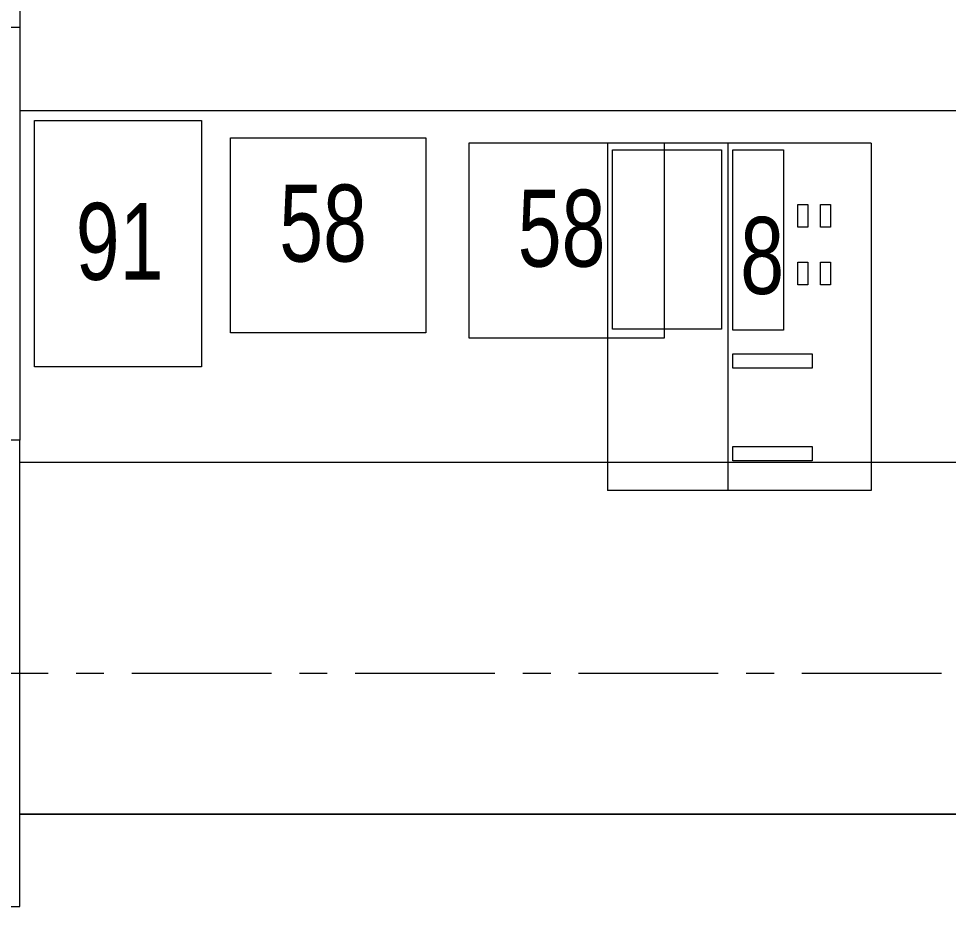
# Model space of a CAD drawing. Header units: millimetres. Extents: x 26027 to 581921, y 7230 to 233891.
# Drawn here: x 488262 to 489320, y 193030 to 194040 of the extents above; entities that cross this region are included whole.
import ezdxf

# ---------------------------------------------------------------- set-up
doc = ezdxf.new("R2010")
doc.units = ezdxf.units.MM
doc.header["$LTSCALE"] = 5
doc.linetypes.add('CENTER', pattern=[50.8, 31.75, -6.35, 6.35, -6.35])
doc.linetypes.add('HIDDEN2', pattern=[0.1875, 0.125, -0.0625])
doc.layers.add('axes', color=9, linetype='Continuous')
for name, color, linetype, lineweight in [('Medical Equipment and Furniture', 163, 'Continuous', 0), ('Structure', 20, 'Continuous', 5), ('Walls', 32, 'Continuous', 5)]:
    doc.layers.add(name, color=color, linetype=linetype, lineweight=lineweight)
doc.layers.add('Wooden Joinery', color=7, linetype='Continuous', lineweight=5, true_color=0xffdcd1)
doc.styles.add('X3G_ENTITY_257CFD', font='swisscl.ttf', dxfattribs={"height": 200})

# ---------------------------------------------------------------- blocks, each defined once
blk = doc.blocks.new('ME11129-P')
for p, q in [((0, 0.3), (0.395, 0.3)), ((0, 0), (0, 0.3)), ((0.395, 0), (0.395, 0.3)), ((0, 0.1631), (0.395, 0.1631)), ((0, 0), (0.395, 0))]:
    blk.add_line(p, q)
for points in [[(0.0075, 0.2943), (0.0075, 0.1703), (0.2112, 0.1703), (0.2112, 0.2943)], [(0.0075, 0.1574), (0.0075, 0.1), (0.2124, 0.1), (0.2124, 0.1574)], [(0.2393, 0.1574), (0.2393, 0.0673), (0.2557, 0.0673), (0.2557, 0.1574)], [(0.3447, 0.1574), (0.3447, 0.0673), (0.3611, 0.0673), (0.3611, 0.1574)], [(0.0696, 0.0837), (0.0696, 0.072), (0.0953, 0.072), (0.0953, 0.0837)], [(0.1351, 0.0837), (0.1351, 0.072), (0.1609, 0.072), (0.1609, 0.0837)], [(0.0696, 0.0579), (0.0696, 0.0462), (0.0953, 0.0462), (0.0953, 0.0579)], [(0.1351, 0.0579), (0.1351, 0.0462), (0.1609, 0.0462), (0.1609, 0.0579)]]:
    blk.add_lwpolyline(points, close=True)

msp = doc.modelspace()

# ---------------------------------------------------------------- linework, layer by layer
at = {"layer": 'axes', "linetype": 'CENTER', "lineweight": 0}
msp.add_line((544175.8, 193295.3, 2.4), (460984.3, 193295.3, 2.4), dxfattribs=at)
at = {"layer": 'Medical Equipment and Furniture', "linetype": 'Continuous'}
for p, q in [((488263.8, 193935.3, -0.5), (490263.8, 193935.3, -2.1)), ((488263.8, 193535.3, 0), (489763.8, 193535.3, 0)), ((489763.8, 193135.3, 0), (488263.8, 193135.3, 0))]:
    msp.add_line(p, q, dxfattribs=at)
at = {"layer": 'Medical Equipment and Furniture'}
msp.add_line((488263.8, 193135.3, 0), (489763.8, 193135.3, 0), dxfattribs=at)
at = {"layer": 'Medical Equipment and Furniture', "elevation": 0}
for points in [[(488280.3, 193644), (488280.3, 193924), (488470.3, 193924), (488470.3, 193644), (488280.3, 193644)], [(488503.3, 193904.4), (488725.3, 193904.4), (488725.3, 193682.4), (488503.3, 193682.4), (488503.3, 193904.4)], [(488774.5, 193898.6), (488996.5, 193898.6), (488996.5, 193676.6), (488774.5, 193676.6), (488774.5, 193898.6)]]:
    msp.add_lwpolyline(points, dxfattribs=at)
at = {"layer": 'Structure', "elevation": 0}
msp.add_lwpolyline([(487733.8, 193030.3), (488263.8, 193030.3), (488263.8, 193560.3), (487733.8, 193560.3)], close=True, dxfattribs=at)
at = {"layer": 'Walls'}
for p in [(488263.8, 199230.3, 0), (487833.8, 194030.3, 0)]:
    msp.add_line(p, (488263.8, 194030.3, 0), dxfattribs=at)
at = {"layer": 'Wooden Joinery'}
msp.add_line((488263.8, 194030.3, 0), (488263.8, 193560.3, 0), dxfattribs=at)
msp.add_line((488263.8, 194030.3, 0), (488263.8, 193560.3, 0), dxfattribs=at)

# ---------------------------------------------------------------- block references
at = {"layer": 'Medical Equipment and Furniture', "linetype": 'HIDDEN2', "ltscale": 5000, "extrusion": (-4.19218e-15, -8.55145e-16, -1), "xscale": 1000.000000000002, "yscale": 1000.000000000002, "zscale": 1000.000000000002, "rotation": 270.0001913008751}
msp.add_blockref('ME11129-P', (-489231.9, 193898.1, 0), dxfattribs=at)

# ---------------------------------------------------------------- texts
at = {"layer": 'Medical Equipment and Furniture', "char_height": 87.47, "attachment_point": 2, "style": 'X3G_ENTITY_257CFD'}
for s, insert in [('58', (488608.5, 193851.1, 0)), ('58', (488879.7, 193845.3, 0)), ('91', (488377.1, 193830.3, 0))]:
    msp.add_mtext(s, dxfattribs=dict(at, insert=insert))
at = {"layer": 'Medical Equipment and Furniture', "insert": (489107.8, 193814.3, 0), "char_height": 87.5, "width": 82.543, "attachment_point": 2, "style": 'X3G_ENTITY_257CFD'}
msp.add_mtext('8', dxfattribs=at)

doc.saveas('drawing.dxf')
